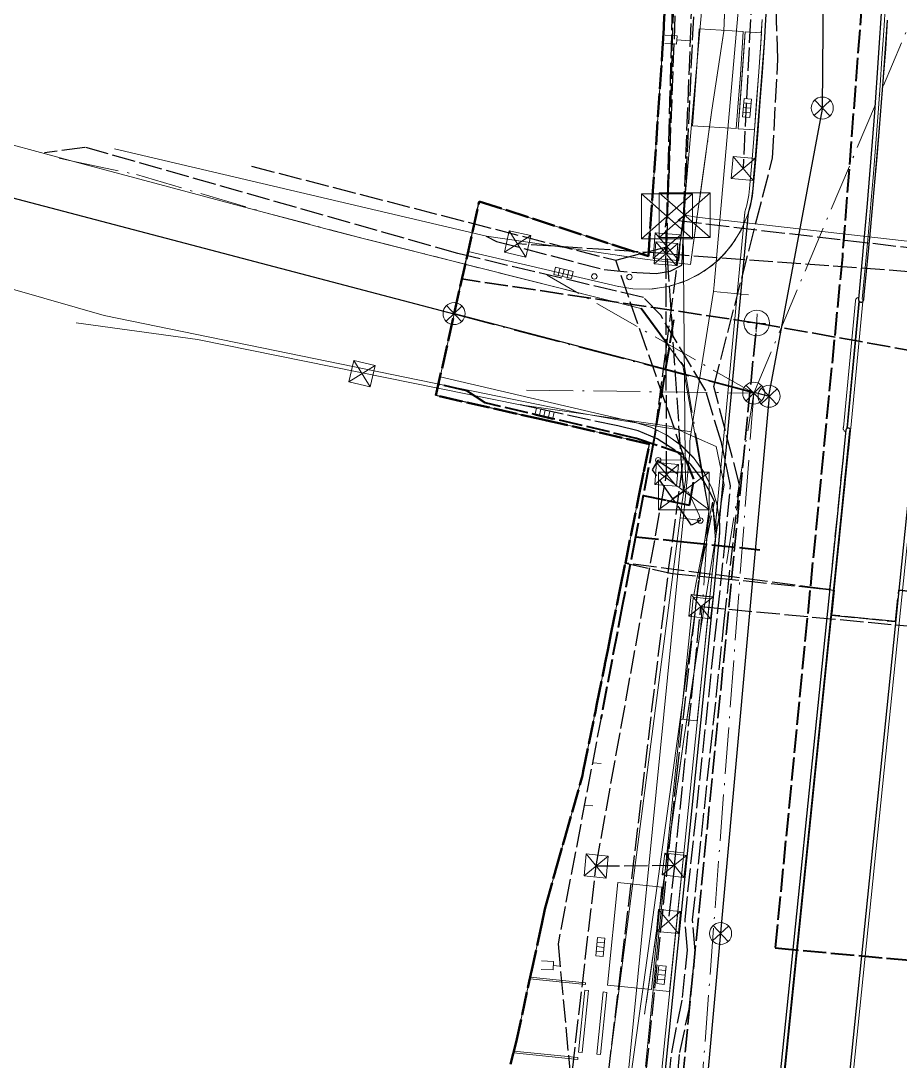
# Model space of a CAD drawing. Header units: metres. Extents: x 105014 to 106600, y 111320 to 118425.
# Drawn here: x 105897.5 to 105945.4, y 114938.1 to 114994.8 of the extents above; entities that cross this region are included whole.
import ezdxf

# ---------------------------------------------------------------- set-up
doc = ezdxf.new("R2010")
doc.units = ezdxf.units.M
doc.linetypes.add('DASHDOT', pattern=[3.556, 2.54, -0.508, 0, -0.508])
doc.linetypes.add('DASHED', pattern=[1.524, 1.27, -0.254])
for name, color, linetype, lineweight in [('00-BASE-LIMITE', 7, 'DASHED', 50), ('00-BASE-UE', 42, 'DASHED', 25), ('10-PAV-BOCACALLE', 9, 'CONTINUOUS', 13), ('10-PAV-CALZADA-BRT', 12, 'CONTINUOUS', 30), ('10-PAV-CALZADA-MIXTA', 8, 'CONTINUOUS', 30), ('10-PAV-CICLORUTA', 76, 'CONTINUOUS', 18), ('10-PAV-SARDINEL', 252, 'CONTINUOUS', 13), ('20-EP-ZONA-DURA', 253, 'CONTINUOUS', 13), ('20-EP-ZONA-VERDE', 84, 'CONTINUOUS', 13), ('30-RED-ENEL-NODOS', 11, 'CONTINUOUS', 13), ('30-RED-ENEL-PROY', 1, 'DASHED', 25), ('30-RED-ETB-CAMARA', 151, 'CONTINUOUS', 13), ('30-RED-ETB-EXIST', 145, 'CONTINUOUS', 13), ('30-RED-ETB-PROY', 5, 'DASHED', 25), ('30-RED-MOVISTAR-CAMARA', 141, 'CONTINUOUS', 13), ('30-RED-MOVISTAR-PROY', 4, 'DASHED', 25), ('30-RED-VANTI-EXIST', 52, 'CONTINUOUS', 13), ('30-RED-VANTI-PROY', 2, 'DASHED', 25), ('30-RED-VANTI-RETIRO', 8, 'DASHDOT', 13), ('35-RH-ACUE-DOMICILIARIA', 152, 'CONTINUOUS', 9), ('35-RH-ACUE-MATRIZ-PJ', 150, 'DASHED', 40), ('35-RH-ACUE-MENOR-EXIST', 151, 'CONTINUOUS', 13), ('35-RH-ACUE-MENOR-PROY', 5, 'DASHED', 25), ('35-RH-PLUV-COLECTOR', 96, 'CONTINUOUS', 30), ('35-RH-PLUV-NODOS', 94, 'CONTINUOUS', 13), ('35-RH-PLUV-RETIRO', 8, 'DASHDOT', 13), ('36-RH-SAN-COLECTOR-PROY', 6, 'DASHED', 35), ('36-RH-SAN-POZOS', 216, 'CONTINUOUS', 13)]:
    doc.layers.add(name, color=color, linetype=linetype, lineweight=lineweight)

# ---------------------------------------------------------------- blocks, each defined once
blk = doc.blocks.new('CAM_ETB_T_14')
for p, q in [((-1.39, -1.22), (1.39, 1.22)), ((-1.39, 1.22), (1.39, -1.22))]:
    blk.add_line(p, q)
blk.add_lwpolyline([(-1.39, -1.22), (1.39, -1.22), (1.39, 1.22), (-1.39, 1.22)], close=True)
blk = doc.blocks.new('CAM_ETB_T_13')
for p, q in [((-1.375, -1.025), (1.375, 1.025)), ((-1.375, 1.025), (1.375, -1.025))]:
    blk.add_line(p, q)
blk.add_lwpolyline([(-1.375, -1.025), (1.375, -1.025), (1.375, 1.025), (-1.375, 1.025)], close=True)
blk = doc.blocks.new('POSTE')
blk.add_circle((0, 0), 0.15)
blk = doc.blocks.new('CAJA_ENEL')
for p, q in [((-0.6, -0.6), (0.6, 0.6)), ((-0.6, 0.6), (0.6, -0.6))]:
    blk.add_line(p, q)
blk.add_lwpolyline([(-0.6, -0.6), (0.6, -0.6), (0.6, 0.6), (-0.6, 0.6)], close=True)
blk = doc.blocks.new('CAM_MOV_CS_276')
for p, q in [((-0.7, -0.7), (0.7, 0.7)), ((-0.7, 0.7), (0.7, -0.7))]:
    blk.add_line(p, q)
blk.add_lwpolyline([(-0.7, -0.7), (0.7, -0.7), (0.7, 0.7), (-0.7, 0.7)], close=True)
blk = doc.blocks.new('POZO_SAN')
for p, q in [((-0.5, 0), (0.5, 0)), ((0, -0.5), (0, 0.5))]:
    blk.add_line(p, q)
blk.add_circle((0, 0), 0.7)
blk = doc.blocks.new('SUMIDERO')
for p, q in [((-0.25, -0.2), (-0.25, 0.2)), ((0, -0.2), (0, 0.2)), ((0.25, -0.2), (0.25, 0.2))]:
    blk.add_line(p, q)
blk.add_lwpolyline([(-0.5, -0.2), (0.5, -0.2), (0.5, 0.2), (-0.5, 0.2)], close=True)
blk = doc.blocks.new('POZO_PLUV')
for p, q in [((-0.42, -0.42), (0.42, 0.42)), ((-0.42, 0.42), (0.42, -0.42))]:
    blk.add_line(p, q)
blk.add_circle((0, 0), 0.6)

msp = doc.modelspace()

# ---------------------------------------------------------------- linework, layer by layer
at = {"layer": '00-BASE-LIMITE'}
msp.add_lwpolyline([(105924.1735, 114937.9147), (105924.4819, 114939.1051), (105924.4837, 114939.1127), (105925.1239, 114942.0743), (105925.2007, 114942.4297), (105925.2861, 114942.8245), (105925.2939, 114942.8605), (105925.3007, 114942.8921), (105925.8095, 114945.2459), (105925.8767, 114945.5561), (105926.0525, 114946.3693), (105926.0961, 114946.5715), (105926.6077, 114948.3799), (105926.6195, 114948.4219), (105926.6341, 114948.4733), (105927.0287, 114949.8683), (105927.1189, 114950.1867), (105927.9549, 114953.1421), (105927.9573, 114953.1507), (105928.1009, 114953.6587), (105928.1453, 114953.8787), (105928.7557, 114956.9049), (105928.8033, 114957.1409), (105928.8855, 114957.5483), (105929.3177, 114959.6915), (105929.3219, 114959.7119), (105929.3229, 114959.7171), (105929.4761, 114960.4761), (105929.6713, 114961.4438), (105930.1417, 114963.7761), (105930.1587, 114963.8599), (105930.1595, 114963.8639), (105930.4347, 114965.2285), (105931.1745, 114968.8967), (105931.4411, 114970.2179), (105931.7441, 114971.7205), (105926.7303, 114972.8727), (105926.3931, 114972.9503), (105926.1759, 114973.0001), (105926.1469, 114973.0069), (105926.0033, 114973.0399), (105920.1137, 114974.3651), (105922.4769, 114984.9483), (105931.6913, 114981.9555), (105932.4493, 114993.0325), (105932.463, 114993.276), (105932.5255, 114994.3857), (105932.5285, 114994.4411), (105932.5361, 114994.5779), (105932.5369, 114994.5899), (105932.7145, 114997.6347)], dxfattribs=at)
at = {"layer": '00-BASE-UE'}
for points in [[(105952.5273, 114963.0149), (105945.3297, 114963.7487), (105945.1553, 114962.0383), (105941.6733, 114962.3933), (105941.8117, 114963.7503), (105942.6989, 114972.4531), (105942.6991, 114972.475), (105942.6954, 114972.4966), (105942.6881, 114972.5172), (105942.6774, 114972.5362), (105942.6635, 114972.5531), (105942.6469, 114972.5673), (105942.6281, 114972.5785), (105942.6076, 114972.5862), (105942.5861, 114972.5903), (105942.5661, 114972.5908), (105942.5462, 114972.5881), (105942.527, 114972.5821), (105942.5091, 114972.5731), (105942.4932, 114972.5619), (105942.4793, 114972.5485), (105942.4676, 114972.533), (105942.4584, 114972.5159), (105942.4519, 114972.4976), (105942.4483, 114972.4785), (105941.9863, 114967.9287), (105941.5647, 114963.7927), (105941.1962, 114963.8303), (105930.4347, 114965.2287), (105931.7441, 114971.7205), (105920.1137, 114974.3651), (105921.2719, 114979.5517), (105922.4769, 114984.9483), (105931.6913, 114981.9555), (105932.4493, 114993.0325), (105932.4631, 114993.2761), (105932.5255, 114994.3857), (105932.5285, 114994.4411), (105932.5361, 114994.5779), (105932.5369, 114994.5899), (105932.7145, 114997.6347)], [(105924.1735, 114937.9147), (105924.4819, 114939.1051), (105924.4837, 114939.1127), (105925.1239, 114942.0743), (105925.2007, 114942.4297), (105925.2861, 114942.8245), (105925.2939, 114942.8605), (105925.3007, 114942.8921), (105925.8095, 114945.2459), (105925.8767, 114945.5561), (105926.0525, 114946.3693), (105926.0961, 114946.5715), (105926.6077, 114948.3799), (105926.6195, 114948.4219), (105926.6341, 114948.4733), (105927.0287, 114949.8683), (105927.1189, 114950.1867), (105927.9549, 114953.1421), (105927.9573, 114953.1507), (105928.1009, 114953.6587), (105928.1453, 114953.8787), (105928.7557, 114956.9049), (105928.8033, 114957.1409), (105928.8855, 114957.5483), (105929.3177, 114959.6915), (105929.3219, 114959.7119), (105929.3229, 114959.7171), (105929.4761, 114960.4761), (105929.6713, 114961.4439), (105930.1417, 114963.7761), (105930.1587, 114963.8599), (105930.1595, 114963.8639), (105930.3753, 114964.9337), (105930.4347, 114965.2287), (105932.9923, 114964.6669), (105932.9923, 114964.6669), (105935.3469, 114964.4267), (105941.1962, 114963.8303), (105941.8117, 114963.7503), (105941.6733, 114962.3933), (105945.1553, 114962.0383), (105945.3297, 114963.7487), (105952.5273, 114963.0149)]]:
    msp.add_lwpolyline(points, dxfattribs=at)
at = {"layer": '10-PAV-BOCACALLE'}
msp.add_lwpolyline([(105920.3404, 114975.3805), (105921.8662, 114982.213), (105930.0695, 114980.3089), (105930.0809, 114980.3064), (105930.8372, 114980.1817), (105931.8558, 114980.1682), (105932.862, 114980.3272), (105933.8268, 114980.6541), (105934.7223, 114981.1395), (105935.5229, 114981.7694), (105936.2054, 114982.5257), (105936.7501, 114983.3865), (105937.1414, 114984.327), (105935.5694, 114967.5194), (105935.4242, 114968.4588), (105935.1325, 114969.3635), (105934.7016, 114970.2107), (105934.1423, 114970.9793), (105933.4686, 114971.6499), (105932.6975, 114972.2057), (105931.8483, 114972.6327), (105930.9423, 114972.9203), (105920.3404, 114975.3805)], close=True, dxfattribs=at)
at = {"layer": '10-PAV-CALZADA-BRT'}
for points in [[(105938.5637, 114931.8971), (105942.6989, 114972.4531), (105942.6991, 114972.475), (105942.6954, 114972.4965), (105942.6881, 114972.5172), (105942.6774, 114972.5362), (105942.6635, 114972.5531), (105942.6469, 114972.5673), (105942.628, 114972.5785), (105942.6076, 114972.5862), (105942.5861, 114972.5903), (105942.566, 114972.5908), (105942.5461, 114972.5881), (105942.5269, 114972.5821), (105942.5089, 114972.5731), (105942.5125, 114972.5903), (105943.1693, 114979.5123), (105943.1767, 114979.503), (105943.1933, 114979.4867), (105943.2124, 114979.4734), (105943.2334, 114979.4634), (105943.2558, 114979.4571), (105943.2789, 114979.4546), (105943.3022, 114979.456), (105943.3248, 114979.4613), (105943.3463, 114979.4703), (105943.366, 114979.4827), (105943.3833, 114979.4982), (105943.3978, 114979.5164), (105943.4091, 114979.5368), (105943.4168, 114979.5588), (105943.4207, 114979.5817), (105943.4471, 114979.8477), (105943.625, 114981.6637), (105943.7679, 114983.1519), (105944.0125, 114985.7903), (105944.2873, 114988.9547), (105944.5071, 114991.7189), (105944.7265, 114994.8201)], [(105946.0923, 114971.2285), (105942.0455, 114931.5421)]]:
    msp.add_lwpolyline(points, dxfattribs=at)
at = {"layer": '10-PAV-CALZADA-MIXTA'}
for points in [[(105931.0669, 114921.9327), (105932.7231, 114938.6947), (105934.5405, 114956.5182), (105935.5549, 114966.4669), (105935.5853, 114966.9928), (105935.5694, 114967.5194), (105937.1414, 114984.327), (105937.3088, 114984.9731), (105937.4035, 114985.6337), (105938.0078, 114993.5901), (105938.1629, 114996.1131), (105938.4119, 115001.2187), (105938.5725, 115006.9393), (105938.5927, 115012.1145), (105938.4597, 115017.7333), (105938.1759, 115022.9167), (105937.7255, 115028.0885), (105937.0643, 115033.6699), (105936.3141, 115038.7903), (105935.3479, 115044.4311), (105934.3809, 115049.4505)], [(105944.4023, 114995.7513), (105944.0085, 114989.7909), (105943.6119, 114984.8291), (105943.1439, 114979.6087), (105943.142, 114979.5879), (105943.1446, 114979.5677), (105943.1502, 114979.5481), (105943.1585, 114979.5296), (105943.1694, 114979.5124), (105942.5158, 114972.625), (105942.5125, 114972.5903), (105942.509, 114972.5729), (105942.4932, 114972.5617), (105942.4792, 114972.5483), (105942.4675, 114972.5328), (105942.4584, 114972.5158), (105942.4519, 114972.4975), (105942.4483, 114972.4785), (105941.9863, 114967.9287), (105938.3149, 114931.9225)]]:
    msp.add_lwpolyline(points, dxfattribs=at)
at = {"layer": '10-PAV-CICLORUTA'}
for points in [[(105936.8607, 114994.2011), (105936.8229, 114993.6099), (105936.7011, 114991.8437), (105936.5707, 114990.0755), (105936.4801, 114988.9147), (105934.0849, 114989.0679), (105934.1777, 114990.2571), (105934.3071, 114992.0145), (105934.4283, 114993.7691), (105934.4657, 114994.3543), (105936.8607, 114994.2011)], [(105932.4215, 114947.5675), (105931.8523, 114941.9845), (105929.4647, 114942.2279), (105930.0339, 114947.8109), (105932.4215, 114947.5675)]]:
    msp.add_lwpolyline(points, close=True, dxfattribs=at)
at = {"layer": '10-PAV-SARDINEL'}
for points in [[(105938.3149, 114931.9225), (105941.9863, 114967.9287), (105942.4483, 114972.4785), (105942.4519, 114972.4975), (105942.4584, 114972.5158), (105942.4675, 114972.5328), (105942.4792, 114972.5483), (105942.4932, 114972.5617), (105942.509, 114972.5729), (105942.5125, 114972.5903), (105942.5158, 114972.625), (105943.1694, 114979.5124), (105943.1585, 114979.5296), (105943.1502, 114979.5481), (105943.1446, 114979.5677), (105943.142, 114979.5879), (105943.1439, 114979.6087), (105943.3044, 114981.3484), (105943.4604, 114983.0886), (105943.6119, 114984.8291), (105943.7504, 114986.4825), (105943.8826, 114988.1365), (105944.0085, 114989.7909), (105944.1159, 114991.2804), (105944.2174, 114992.7703), (105944.3128, 114994.2606), (105944.4023, 114995.7513)], [(105944.602, 114995.7398), (105944.5125, 114994.2482), (105944.417, 114992.7571), (105944.3155, 114991.2664), (105944.208, 114989.7761), (105944.0821, 114988.1209), (105943.9498, 114986.4662), (105943.8112, 114984.8121), (105943.6596, 114983.071), (105943.5036, 114981.3304), (105943.3447, 114979.6078), (105943.3571, 114979.5809), (105943.3654, 114979.5525), (105943.3692, 114979.5231), (105943.3685, 114979.4935), (105942.7149, 114972.6061), (105942.7116, 114972.5714), (105942.7095, 114972.5556), (105942.7086, 114972.5509), (105942.7051, 114972.5335), (105942.6966, 114972.5033), (105942.6833, 114972.4748), (105942.6656, 114972.4489), (105942.644, 114972.4261), (105942.1853, 114967.9085), (105938.5139, 114931.9024)], [(105944.7265, 114994.8201), (105944.6205, 114993.2692), (105944.5071, 114991.7189), (105944.3999, 114990.3366), (105944.2873, 114988.9547), (105944.1526, 114987.3723), (105944.0125, 114985.7903), (105943.8918, 114984.471), (105943.7679, 114983.1519), (105943.625, 114981.6637), (105943.4471, 114979.8477), (105943.4207, 114979.5817), (105943.4168, 114979.5588), (105943.4091, 114979.5368), (105943.3978, 114979.5164), (105943.3833, 114979.4982), (105943.3833, 114979.4982), (105943.3676, 114979.4841), (105943.3685, 114979.4935), (105943.3692, 114979.5231), (105943.3654, 114979.5525), (105943.3571, 114979.5809), (105943.3447, 114979.6078), (105943.5036, 114981.3304), (105943.6596, 114983.071), (105943.8112, 114984.8121), (105943.9498, 114986.4662), (105944.0821, 114988.1209), (105944.208, 114989.7761), (105944.3155, 114991.2664), (105944.417, 114992.7571), (105944.5125, 114994.2482), (105944.602, 114995.7398)], [(105930.8678, 114921.9516), (105932.5241, 114938.7147), (105934.3415, 114956.5385), (105935.3559, 114966.4869), (105935.3729, 114966.6892), (105935.383, 114966.8943), (105935.3857, 114967.0967), (105935.3814, 114967.302), (105935.3697, 114967.5081), (105935.3694, 114967.5194), (105935.3703, 114967.538), (105936.9423, 114984.3456), (105936.9444, 114984.3617), (105936.9499, 114984.3848), (105937.0047, 114984.5663), (105937.0513, 114984.7405), (105937.0935, 114984.9206), (105937.1299, 114985.1018), (105937.1604, 114985.2835), (105937.1852, 114985.4661), (105937.2044, 114985.6524), (105937.339, 114987.2404), (105937.4667, 114988.8303), (105937.5875, 114990.4207), (105937.7014, 114992.0117), (105937.8082, 114993.6031), (105937.8879, 114994.8638)], [(105938.0875, 114994.8515), (105938.0078, 114993.5901), (105937.9009, 114991.9978), (105937.7869, 114990.406), (105937.6661, 114988.8147), (105937.5383, 114987.2239), (105937.4035, 114985.6337), (105937.384, 114985.4439), (105937.3584, 114985.2549), (105937.3269, 114985.0667), (105937.2893, 114984.8797), (105937.2459, 114984.6939), (105937.1966, 114984.5096), (105937.1414, 114984.327), (105935.5694, 114967.5194), (105935.5813, 114967.309), (105935.5858, 114967.0982), (105935.5829, 114966.8875), (105935.5726, 114966.6769), (105935.5549, 114966.4669), (105934.5405, 114956.5182), (105932.7231, 114938.6947), (105931.0669, 114921.9327)], [(105938.5139, 114931.9024), (105942.1853, 114967.9085), (105942.644, 114972.4261), (105942.6646, 114972.4473), (105942.6817, 114972.4713), (105942.695, 114972.4977), (105942.6991, 114972.475), (105942.6989, 114972.4531), (105938.5637, 114931.8971)]]:
    msp.add_lwpolyline(points, dxfattribs=at)
msp.add_lwpolyline([(105942.4483, 114972.4785), (105942.4394, 114972.3857), (105942.4089, 114972.3999), (105942.3803, 114972.4199), (105942.3557, 114972.4445), (105942.3357, 114972.4731), (105942.321, 114972.5047), (105942.3119, 114972.5384), (105942.3089, 114972.5731), (105942.3119, 114972.6078), (105942.3131, 114972.6141), (105942.3145, 114972.6208), (105942.9702, 114979.5312), (105942.9723, 114979.547), (105942.9814, 114979.5807), (105942.9961, 114979.6123), (105943.0161, 114979.6409), (105943.0407, 114979.6655), (105943.0693, 114979.6855), (105943.1009, 114979.7002), (105943.1346, 114979.7093), (105943.1533, 114979.7109), (105943.1439, 114979.6087), (105943.142, 114979.5879), (105943.1446, 114979.5677), (105943.1502, 114979.5481), (105943.1585, 114979.5296), (105943.1693, 114979.5123), (105942.5158, 114972.625), (105942.5125, 114972.5903), (105942.5089, 114972.5731), (105942.4932, 114972.5617), (105942.4792, 114972.5483), (105942.4675, 114972.5328), (105942.4584, 114972.5158), (105942.4519, 114972.4975), (105942.4483, 114972.4785)], close=True, dxfattribs=at)
at = {"layer": '20-EP-ZONA-DURA'}
for points in [[(105937.8879, 114994.8638), (105937.842, 114994.1384), (105936.9605, 114994.1947), (105936.5799, 114988.9083), (105937.4683, 114988.8515), (105937.4667, 114988.8303), (105937.339, 114987.2404), (105937.2044, 114985.6524), (105937.1852, 114985.4661), (105937.1604, 114985.2835), (105937.1299, 114985.1018), (105937.0935, 114984.9206), (105937.0513, 114984.7405), (105937.0047, 114984.5663), (105936.9499, 114984.3848), (105936.9444, 114984.3617), (105936.9423, 114984.3456), (105936.8771, 114983.648), (105936.4257, 114982.8374), (105935.8548, 114982.1061), (105935.178, 114981.4716), (105934.4115, 114980.9489), (105933.5735, 114980.5507), (105932.6842, 114980.2865), (105931.7648, 114980.1625), (105930.8372, 114980.1817), (105930.0809, 114980.3064), (105930.0695, 114980.3089), (105921.8661, 114982.213), (105922.4769, 114984.9483), (105931.6913, 114981.9555), (105932.4493, 114993.0325), (105932.463, 114993.276), (105932.5255, 114994.3857), (105932.5285, 114994.4411), (105932.5361, 114994.5779), (105932.5369, 114994.5899), (105932.7145, 114997.6347)], [(105924.1735, 114937.9147), (105924.3328, 114938.5295), (105927.8447, 114938.1713), (105927.8549, 114938.2709), (105924.3581, 114938.6273), (105924.4819, 114939.1051), (105924.4837, 114939.1127), (105925.1239, 114942.0743), (105925.2007, 114942.4297), (105925.2287, 114942.5593), (105928.2607, 114942.2503), (105928.2709, 114942.3497), (105925.2502, 114942.6588), (105925.2861, 114942.8245), (105925.2939, 114942.8605), (105925.3007, 114942.8921), (105925.8095, 114945.2459), (105925.8767, 114945.5561), (105926.0525, 114946.3693), (105926.0961, 114946.5715), (105926.6077, 114948.3799), (105926.6195, 114948.4219), (105926.6341, 114948.4733), (105927.0287, 114949.8683), (105927.1189, 114950.1867), (105927.9549, 114953.1421), (105927.9573, 114953.1507), (105928.1009, 114953.6587), (105928.1453, 114953.8787), (105928.7557, 114956.9049), (105928.8033, 114957.1409), (105928.8855, 114957.5483), (105929.3177, 114959.6915), (105929.3219, 114959.7119), (105929.3229, 114959.7171), (105929.4761, 114960.4761), (105929.6713, 114961.4438), (105930.1417, 114963.7761), (105930.1587, 114963.8599), (105930.1595, 114963.8639), (105930.4347, 114965.2285), (105931.1745, 114968.8967), (105931.4411, 114970.2179), (105931.7441, 114971.7205), (105926.7303, 114972.8727), (105926.3931, 114972.9503), (105926.1759, 114973.0001), (105926.1469, 114973.0069), (105926.0033, 114973.0399), (105920.1137, 114974.3651), (105920.3404, 114975.3805), (105930.9423, 114972.9203), (105931.862, 114972.6271), (105932.7228, 114972.1902), (105933.5023, 114971.6209), (105934.1805, 114970.9339), (105934.7397, 114970.1471), (105935.1656, 114969.2808), (105935.4469, 114968.3574), (105935.4469, 114968.3574), (105935.3703, 114967.538), (105935.3694, 114967.5194), (105935.3697, 114967.5081), (105935.3814, 114967.302), (105935.3857, 114967.0967), (105935.383, 114966.8943), (105935.3795, 114966.8507), (105935.1849, 114968.5477), (105934.3025, 114964.1737), (105934.1611, 114963.4731), (105935.0395, 114963.3835), (105935.0293, 114963.2839), (105934.1413, 114963.3745), (105934.1263, 114963.2997), (105933.4547, 114956.7135), (105932.7224, 114949.5319), (105931.9518, 114941.9743), (105931.5257, 114937.7961)]]:
    msp.add_lwpolyline(points, dxfattribs=at)
for points in [[(105934.0849, 114989.0679), (105936.4801, 114988.9147), (105936.5707, 114990.0755), (105936.7011, 114991.8437), (105936.8229, 114993.6099), (105936.8607, 114994.2011), (105934.4657, 114994.3543), (105934.4283, 114993.7691), (105934.3071, 114992.0145), (105934.1777, 114990.2571), (105934.0849, 114989.0679)], [(105930.0339, 114947.8109), (105929.4647, 114942.2279), (105931.8523, 114941.9845), (105932.4215, 114947.5675), (105930.0339, 114947.8109)], [(105927.8853, 114938.5693), (105928.0843, 114938.5489), (105928.4293, 114941.9315), (105928.2303, 114941.9517), (105927.8853, 114938.5693)], [(105929.2251, 114941.8503), (105928.8801, 114938.4679), (105929.0791, 114938.4475), (105929.4241, 114941.8301), (105929.2251, 114941.8503)]]:
    msp.add_lwpolyline(points, close=True, dxfattribs=at)
at = {"layer": '20-EP-ZONA-VERDE'}
for points in [[(105937.8587, 114994.1373), (105937.8207, 114993.5435), (105937.6985, 114991.7725), (105937.5679, 114989.9999), (105937.4781, 114988.8509), (105936.5799, 114988.9083), (105936.6705, 114990.0679), (105936.8009, 114991.8365), (105936.9227, 114993.6033), (105936.9605, 114994.1947), (105937.8587, 114994.1373)], [(105935.3527, 114966.4571), (105935.0395, 114963.3835), (105934.1611, 114963.4731), (105934.3025, 114964.1737), (105935.1849, 114968.5477), (105935.3527, 114966.4571)], [(105935.0293, 114963.2839), (105934.3499, 114956.6221), (105933.4547, 114956.7135), (105934.1263, 114963.2997), (105934.1413, 114963.3745), (105935.0293, 114963.2839)], [(105933.6177, 114949.4407), (105932.8471, 114941.8831), (105931.9517, 114941.9743), (105932.7223, 114949.5319), (105933.6177, 114949.4407)], [(105928.2709, 114942.3497), (105928.2607, 114942.2503), (105925.2287, 114942.5593), (105925.2499, 114942.6589), (105928.2709, 114942.3497)], [(105928.4293, 114941.9315), (105928.0843, 114938.5489), (105927.8853, 114938.5693), (105928.2303, 114941.9517), (105928.4293, 114941.9315)], [(105929.4241, 114941.8301), (105929.0791, 114938.4475), (105928.8801, 114938.4679), (105929.2251, 114941.8503), (105929.4241, 114941.8301)], [(105927.8549, 114938.2709), (105927.8447, 114938.1713), (105924.3327, 114938.5295), (105924.3581, 114938.6273), (105927.8549, 114938.2709)]]:
    msp.add_lwpolyline(points, close=True, dxfattribs=at)
msp.add_lwpolyline([(105942.2445, 114931.5217), (105946.2911, 114971.2081)], dxfattribs=at)
at = {"layer": '30-RED-ENEL-PROY'}
for points in [[(105932.6475, 114982.0975), (105933.5331, 115015.8871)], [(105938.0001, 115010.0841), (105936.8515, 114986.7347)], [(105932.6475, 114982.0975), (105924.5611, 114982.6285)], [(105932.6797, 114970.0611), (105932.6475, 114982.0975)], [(105932.6475, 114982.0975), (105974.0553, 114979.0629)], [(105928.8443, 114948.7181), (105932.6797, 114970.0611)], [(105933.1053, 114948.7573), (105934.5525, 114962.8549)], [(105934.5525, 114962.8549), (105947.6557, 114961.6341)], [(105924.9155, 114914.8653), (105928.8443, 114948.7181)], [(105928.8443, 114948.7181), (105933.1053, 114948.7573)], [(105933.1053, 114948.7573), (105932.7823, 114945.6905)]]:
    msp.add_lwpolyline(points, dxfattribs=at)
at = {"layer": '30-RED-ETB-EXIST'}
for points in [[(105933.675, 114984.191), (105933.662, 114984.818), (105936.661, 115018.662), (105933.909, 115017.672)], [(105932.227, 114970.837), (105933.7, 114970.851), (105933.579, 114983.602), (105933.675, 114984.191)], [(105933.675, 114984.191), (105934.307, 114984.09), (105969.685, 114980.055)], [(105933.625, 114969.159), (105933.71, 114969.75), (105933.7, 114970.851), (105932.227, 114970.837)], [(105934.521, 114967.548), (105933.425, 114967.69), (105933.539, 114968.568), (105933.625, 114969.159)], [(105934.521, 114967.548), (105934.449, 114967.848), (105933.872, 114969.097), (105933.625, 114969.159)], [(105926.947, 114918.149), (105927.129, 114919.179), (105933.425, 114967.69), (105934.521, 114967.548)]]:
    msp.add_lwpolyline(points, dxfattribs=at)
at = {"layer": '30-RED-ETB-PROY'}
for points in [[(105932.702, 114984.133), (105932.755, 114984.661), (105934.003, 115017.052), (105933.909, 115017.672)], [(105933.625, 114969.159), (105933.546, 114969.931), (105932.626, 114983.537), (105932.702, 114984.133)], [(105933.675, 114984.191), (105933.315, 114983.898), (105969.721, 114979.647)], [(105933.625, 114969.159), (105933.02, 114968.732), (105931.908, 114970.31), (105932.227, 114970.837)], [(105932.203, 114970.817), (105933.52, 114969.935), (105933.625, 114969.159)], [(105934.521, 114967.548), (105934.038, 114967.289), (105933.02, 114968.732), (105933.625, 114969.159)]]:
    msp.add_lwpolyline(points, dxfattribs=at)
at = {"layer": '30-RED-MOVISTAR-PROY'}
for points in [[(105932.6989, 114982.4819), (105933.6267, 115015.8987)], [(105910.0721, 114986.8651), (105929.9174, 114981.7336)], [(105929.9174, 114981.7336), (105932.6989, 114982.4819)], [(105932.7946, 114964.8612), (105933.6247, 114971.0665), (105929.9174, 114981.7336)], [(105921.7485, 114872.3621), (105932.7946, 114964.8612)]]:
    msp.add_lwpolyline(points, dxfattribs=at)
at = {"layer": '30-RED-VANTI-EXIST'}
for points in [[(105933.5261, 114981.5606), (105933.9831, 114981.5091), (105935.1525, 114989.9101), (105935.7999, 114994.2275), (105936.1123, 115001.7883), (105936.4787, 115013.4347), (105936.4765, 115014.0613), (105933.8195, 115037.0879), (105932.7937, 115046.5527)], [(105875.0591, 114994.9631), (105894.9409, 114988.5845), (105900.3146, 114987.1461)], [(105902.6005, 114987.8095), (105922.869, 114983.0515)], [(105900.3146, 114987.1461), (105910.7682, 114984.3486)], [(105910.7682, 114984.3486), (105914.6559, 114983.3073), (105916.217, 114982.9125)], [(105916.217, 114982.9125), (105931.2721, 114979.1051)], [(105922.869, 114983.0515), (105931.6247, 114981.7749), (105933.5261, 114981.5606)], [(105931.2721, 114979.1051), (105933.5631, 114975.9991), (105934.2618, 114972.0843)], [(105924.7065, 114973.8643), (105907.1249, 114977.4151), (105900.5071, 114978.3331)], [(105924.7065, 114973.8643), (105932.9417, 114972.6729), (105934.2618, 114972.0843)], [(105934.2618, 114972.0843), (105934.6809, 114969.7357)], [(105934.2618, 114972.0843), (105934.3083, 114972.0635)], [(105934.3083, 114972.0635), (105935.3789, 114971.5861), (105935.8135, 114969.4869), (105934.5377, 114961.5763)], [(105934.6809, 114969.7357), (105934.9821, 114968.0481)], [(105934.9821, 114968.0481), (105934.5551, 114964.9489)], [(105934.5551, 114964.9489), (105934.2885, 114963.0141)], [(105934.2885, 114963.0141), (105930.5045, 114935.5517), (105929.2908, 114926.4151)], [(105934.5377, 114961.5763), (105933.6471, 114955.7661), (105932.9641, 114950.9839)], [(105932.9641, 114950.9839), (105931.4859, 114940.6337)]]:
    msp.add_lwpolyline(points, dxfattribs=at)
at = {"layer": '30-RED-VANTI-PROY'}
for points in [[(105933.5261, 114981.5606), (105934.3855, 114999.7325), (105934.6807, 115011.0547), (105934.4631, 115019.5289), (105934.0189, 115027.0501), (105933.5709, 115030.4437), (105932.8511, 115037.6945), (105931.7063, 115044.5119), (105929.9507, 115053.1109), (105927.9087, 115061.5769), (105924.2513, 115075.8437), (105922.3075, 115083.6097), (105921.1419, 115084.2909), (105917.3823, 115099.3829), (105916.2929, 115104.0201), (105915.4717, 115105.2577), (105914.3815, 115109.6103), (105908.5091, 115122.9937), (105893.3677, 115127.2413), (105881.1725, 115130.6333)], [(105933.2701, 114937.1827), (105933.4021, 114938.5425), (105933.9107, 114940.9207), (105934.2403, 114944.0947), (105934.0987, 114945.7799), (105935.8243, 114962.0609), (105936.6605, 114969.4869), (105935.2573, 114974.8501), (105938.4567, 114987.2961), (105938.7469, 114992.7005), (105938.5299, 114998.6185), (105938.8699, 115011.0993), (105938.5451, 115022.9281), (105938.4191, 115028.4239), (105936.3377, 115041.1395), (105934.2273, 115052.1923), (105930.3895, 115069.1029), (105922.0403, 115102.1291), (105920.8477, 115108.7615), (105919.8579, 115112.8141), (105917.6994, 115123.1835)], [(105932.8031, 114937.0252), (105932.9787, 114938.6589), (105933.5521, 114941.5515), (105933.8219, 114944.1279), (105933.6873, 114945.7993), (105935.8581, 114966.2273), (105936.1591, 114969.4363), (105935.6695, 114971.8105), (105934.8215, 114974.6105), (105932.3617, 114978.7389), (105931.4297, 114979.7015), (105921.3069, 114982.1021), (105900.9841, 114987.8925), (105898.7875, 114987.5861)], [(105922.8479, 114983.0519), (105923.4219, 114982.7653), (105929.2751, 114981.2255), (105931.0687, 114981.0625), (105932.1197, 114981.0227), (105932.8841, 114981.1425), (105933.5215, 114981.4633), (105933.5261, 114981.5606)], [(105934.6809, 114969.7357), (105933.9773, 114970.6297), (105933.1335, 114971.3929), (105932.1735, 114972.0036), (105931.1247, 114972.4446), (105930.0167, 114972.7031), (105924.7065, 114973.8643)], [(105934.7053, 114969.698), (105934.6809, 114969.7357)], [(105934.8796, 114966.5552), (105935.2897, 114968.5849), (105935.0234, 114969.1551), (105934.7053, 114969.698)], [(105934.5551, 114964.9489), (105934.8796, 114966.5552)], [(105934.2885, 114963.0141), (105934.4435, 114964.3965), (105934.5551, 114964.9489)], [(105932.9641, 114950.9839), (105933.2407, 114953.6687), (105934.2885, 114963.0141)], [(105931.4205, 114936.0021), (105932.9641, 114950.9839)]]:
    msp.add_lwpolyline(points, dxfattribs=at)
at = {"layer": '30-RED-VANTI-RETIRO'}
for points in [[(105933.5261, 114981.5606), (105933.9831, 114981.5091), (105935.1525, 114989.9101), (105935.7999, 114994.2275), (105936.1123, 115001.7883), (105936.4787, 115013.4347), (105936.4765, 115014.0613), (105933.8195, 115037.0879), (105932.7937, 115046.5527)], [(105899.5815, 114987.3019), (105900.3146, 114987.1461)], [(105900.3146, 114987.1461), (105903.8069, 114986.4039), (105910.7682, 114984.3486)], [(105910.7682, 114984.3486), (105916.217, 114982.9125)], [(105916.217, 114982.9125), (105916.4521, 114982.8505), (105931.2721, 114979.1051)], [(105922.869, 114983.0515), (105931.6247, 114981.7749), (105933.5261, 114981.5606)], [(105931.3141, 114979.1167), (105933.6585, 114975.9359), (105934.3083, 114972.0635)], [(105934.3083, 114972.0635), (105934.7053, 114969.698)], [(105934.7053, 114969.698), (105934.9821, 114968.0481)], [(105934.9821, 114968.0481), (105934.8796, 114966.5552)], [(105934.8796, 114966.5552), (105934.5377, 114961.5763)], [(105934.5377, 114961.5763), (105933.6471, 114955.7661), (105932.9641, 114950.9839)], [(105932.9641, 114950.9839), (105931.4859, 114940.6337)]]:
    msp.add_lwpolyline(points, dxfattribs=at)
at = {"layer": '35-RH-ACUE-DOMICILIARIA'}
for points in [[(105932.6111, 114994.0025), (105933.2506, 114993.975), (105933.2309, 114993.5168), (105932.5915, 114993.5443)], [(105933.2407, 114993.7459), (105933.9667, 114993.7071)], [(105929.1116, 114954.3091), (105928.6575, 114954.337)], [(105928.667, 114951.9974), (105928.2129, 114952.0253)], [(105925.8748, 114943.5411), (105926.5142, 114943.5136), (105926.4945, 114943.0554), (105925.8551, 114943.0828)], [(105926.5044, 114943.2845), (105926.8692, 114943.2504)]]:
    msp.add_lwpolyline(points, dxfattribs=at)
at = {"layer": '35-RH-ACUE-MATRIZ-PJ'}
for points in [[(105921.6448, 115109.8837), (105924.6709, 115110.5242), (105934.665, 115070.4493), (105941.1286, 115039.2852), (105941.8516, 115034.4042), (105943.2649, 115018.003), (105943.4533, 115008.2618), (105943.3221, 114995.8128), (105942.2586, 114981.9417), (105938.6023, 114944.2511), (105950.5426, 114943.1552)], [(105933.0649, 114978.4891), (105931.9886, 114971.9331), (105931.4129, 114968.9085), (105930.9871, 114966.6674), (105930.2842, 114962.9715), (105929.1006, 114956.7482)], [(105931.4129, 114968.9085), (105932.7165, 114968.6431), (105933.9361, 114968.3909), (105934.1723, 114969.8066), (105933.6137, 114971.154), (105931.0486, 114972.0298), (105922.7913, 114973.9705), (105921.8035, 114974.6198), (105920.2523, 114974.9879)], [(105930.9871, 114966.6674), (105933.6294, 114966.3899), (105937.765, 114965.9555)]]:
    msp.add_lwpolyline(points, dxfattribs=at)
at = {"layer": '35-RH-ACUE-MENOR-EXIST'}
for points in [[(105935.2721, 114980.4066), (105938.03, 115011.89), (105933.29, 115050.81), (105914.7, 115120.71)], [(105872.94, 114987.09), (105902.03, 114978.72), (105927.81, 114973.44)], [(105935.24, 114980.04), (105935.2721, 114980.4066)], [(105934.03, 114972.39), (105935.24, 114980.04)], [(105935.24, 114980.04), (105937.15, 114979.86)], [(105935.24, 114980.04), (105937.15, 114979.86)], [(105927.81, 114973.44), (105930.03, 114973.03)], [(105930.03, 114973.03), (105934.03, 114972.39)], [(105934.03, 114972.39), (105933.95, 114971.87)], [(105933.95, 114971.87), (105933.95, 114971.28)], [(105933.95, 114971.28), (105926.85, 114899.59)]]:
    msp.add_lwpolyline(points, dxfattribs=at)
at = {"layer": '35-RH-ACUE-MENOR-PROY'}
for points in [[(105917.5398, 115097.2486), (105933.1177, 115036.3678), (105933.2054, 115030.8642), (105933.2573, 115027.6065), (105934.5204, 115020.8183), (105934.4749, 115006.8245), (105933.6014, 114984.3219), (105933.5969, 114984.1984), (105931.9886, 114971.9331), (105931.4129, 114968.9085), (105930.9871, 114966.6674), (105930.2842, 114962.9715), (105926.7672, 114944.4788), (105927.612, 114935.354), (105923.6524, 114879.9731), (105923.028, 114871.2398), (105920.2832, 114832.8505), (105920.0976, 114830.2542), (105919.7238, 114825.0257), (105919.1032, 114816.3456), (105918.6763, 114759.2684)], [(105931.4129, 114968.9085), (105932.7165, 114968.6431), (105933.9361, 114968.3909), (105934.1723, 114969.8066), (105933.6137, 114971.154), (105931.0486, 114972.0298), (105922.7913, 114973.9705), (105921.8035, 114974.6198), (105920.2523, 114974.9879)], [(105930.9871, 114966.6674), (105933.6294, 114966.3899), (105937.765, 114965.9555)]]:
    msp.add_lwpolyline(points, dxfattribs=at)
at = {"layer": '35-RH-PLUV-COLECTOR'}
for points in [[(105941.4138, 115020.219), (105941.1647, 114990.0356)], [(105941.4138, 115020.219), (105941.1647, 114990.0356)], [(105921.1026, 114978.7939), (105870.137, 114992.214)], [(105941.1664, 114989.9825), (105938.2369, 114974.3302)], [(105941.1664, 114989.9825), (105938.2369, 114974.3302)], [(105921.1, 114978.83), (105938.2644, 114974.3238)], [(105921.1, 114978.83), (105938.2644, 114974.3238)], [(105938.2644, 114974.3238), (105934.6305, 114934.2422)], [(105938.2644, 114974.3238), (105934.6305, 114934.2422)]]:
    msp.add_lwpolyline(points, dxfattribs=at)
at = {"layer": '35-RH-PLUV-RETIRO'}
for points in [[(105955.4161, 115017.1828), (105937.4317, 114974.4942), (105928.5583, 114856.1917)], [(105937.4317, 114974.4942), (105926.1695, 114980.924)], [(105935.948, 114965.2132), (105937.4317, 114974.4942), (105921.1026, 114978.7939)], [(105925.0505, 114974.6625), (105937.4317, 114974.4942)]]:
    msp.add_lwpolyline(points, dxfattribs=at)
at = {"layer": '36-RH-SAN-COLECTOR-PROY'}
for points in [[(105937.5928, 114978.315), (105921.5318, 114980.716)], [(105933.1, 114932.5), (105937.5928, 114978.315)], [(105965.8631, 114973.2535), (105937.5928, 114978.315)]]:
    msp.add_lwpolyline(points, dxfattribs=at)

# ---------------------------------------------------------------- block references
at = {"layer": '30-RED-ENEL-NODOS'}
for name, p, rotation in [('CAJA_ENEL', (105936.8514, 114986.7348), 84.8), ('CAJA_ENEL', (105924.5611, 114982.6285), 77.5), ('CAJA_ENEL', (105932.6474, 114982.0975), 86.2), ('POSTE', (105928.7475, 114980.8559), 90.7), ('POSTE', (105930.6585, 114980.8247), 90.7), ('CAJA_ENEL', (105916.0915, 114975.561), 346.9), ('CAJA_ENEL', (105932.6796, 114970.061), 85.4), ('CAJA_ENEL', (105934.5524, 114962.8549), 83.4), ('CAJA_ENEL', (105928.8442, 114948.7179), 354.3), ('CAJA_ENEL', (105933.1052, 114948.7572), 83.2), ('CAJA_ENEL', (105932.7823, 114945.6905), 84.6)]:
    msp.add_blockref(name, p, dxfattribs=dict(at, rotation=rotation))
at = {"layer": '30-RED-ETB-CAMARA'}
for name, p in [('CAM_ETB_T_14', (105932.702, 114984.133)), ('CAM_ETB_T_14', (105933.675, 114984.191)), ('POSTE', (105932.227, 114970.837)), ('CAM_ETB_T_13', (105933.625, 114969.159)), ('POSTE', (105934.521, 114967.548))]:
    msp.add_blockref(name, p, dxfattribs=at)
at = {"layer": '30-RED-MOVISTAR-CAMARA', "rotation": 85.6}
msp.add_blockref('CAM_MOV_CS_276', (105932.6989, 114982.4818), dxfattribs=at)
at = {"layer": '35-RH-PLUV-NODOS'}
for name, p, rotation in [('POZO_PLUV', (105941.1647, 114990.0356), 268), ('POZO_PLUV', (105941.1647, 114990.0356), 268), ('SUMIDERO', (105937.0579, 114990.0436), 265), ('SUMIDERO', (105937.0579, 114990.0436), 265), ('SUMIDERO', (105937.0579, 114990.0436), 265), ('SUMIDERO', (105927.0635, 114981.0443), 346.8), ('SUMIDERO', (105927.0635, 114981.0443), 346.8), ('SUMIDERO', (105927.0635, 114981.0443), 346.8), ('POZO_PLUV', (105921.1, 114978.83), 268), ('POZO_PLUV', (105921.1, 114978.83), 268), ('POZO_PLUV', (105938.2644, 114974.3238), 268), ('POZO_PLUV', (105938.2644, 114974.3238), 268), ('SUMIDERO', (105926.0274, 114973.3669), 346.9), ('SUMIDERO', (105926.0274, 114973.3669), 346.9), ('SUMIDERO', (105926.0274, 114973.3669), 346.9), ('POZO_PLUV', (105935.6254, 114945.0364), 268), ('SUMIDERO', (105929.0722, 114944.3027), 264.1), ('SUMIDERO', (105932.404, 114942.7838), 264.1), ('SUMIDERO', (105932.404, 114942.7838), 264.1), ('SUMIDERO', (105932.404, 114942.7838), 264.1)]:
    msp.add_blockref(name, p, dxfattribs=dict(at, rotation=rotation))
msp.add_blockref('POZO_PLUV', (105937.4317, 114974.4942), dxfattribs=at)
at = {"layer": '36-RH-SAN-POZOS', "rotation": 267}
msp.add_blockref('POZO_SAN', (105937.5928, 114978.315), dxfattribs=at)

doc.saveas('drawing.dxf')
